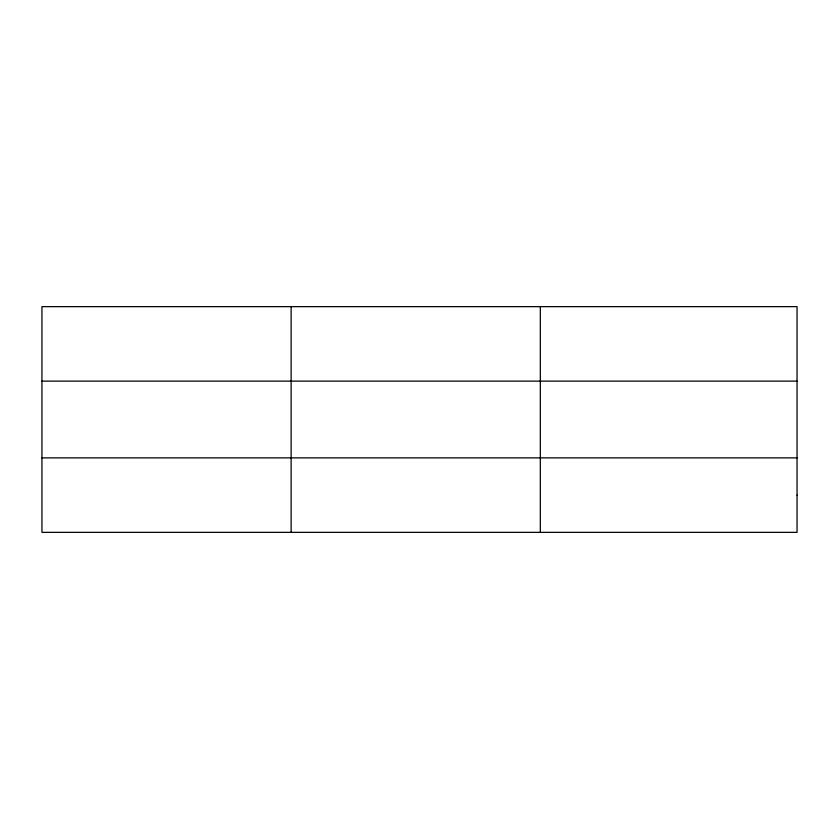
<?xml version="1.0" encoding="UTF-8"?>
<svg xmlns="http://www.w3.org/2000/svg" width="839" height="839" viewBox="0 0 839 839"><rect width="100%" height="100%" fill="white"/><g stroke="black" fill="none" stroke-linecap="round" stroke-linejoin="round"><path stroke-width="1.26" d="M291.133 532.356L291.133 306.644M540.316 532.356L540.316 306.644M41.95 381.126L797.05 381.126M41.95 457.874L797.05 457.874M797.05 495.115L797.05 532.356L41.95 532.356L41.95 306.644L797.05 306.644L797.05 495.115"/></g></svg>
